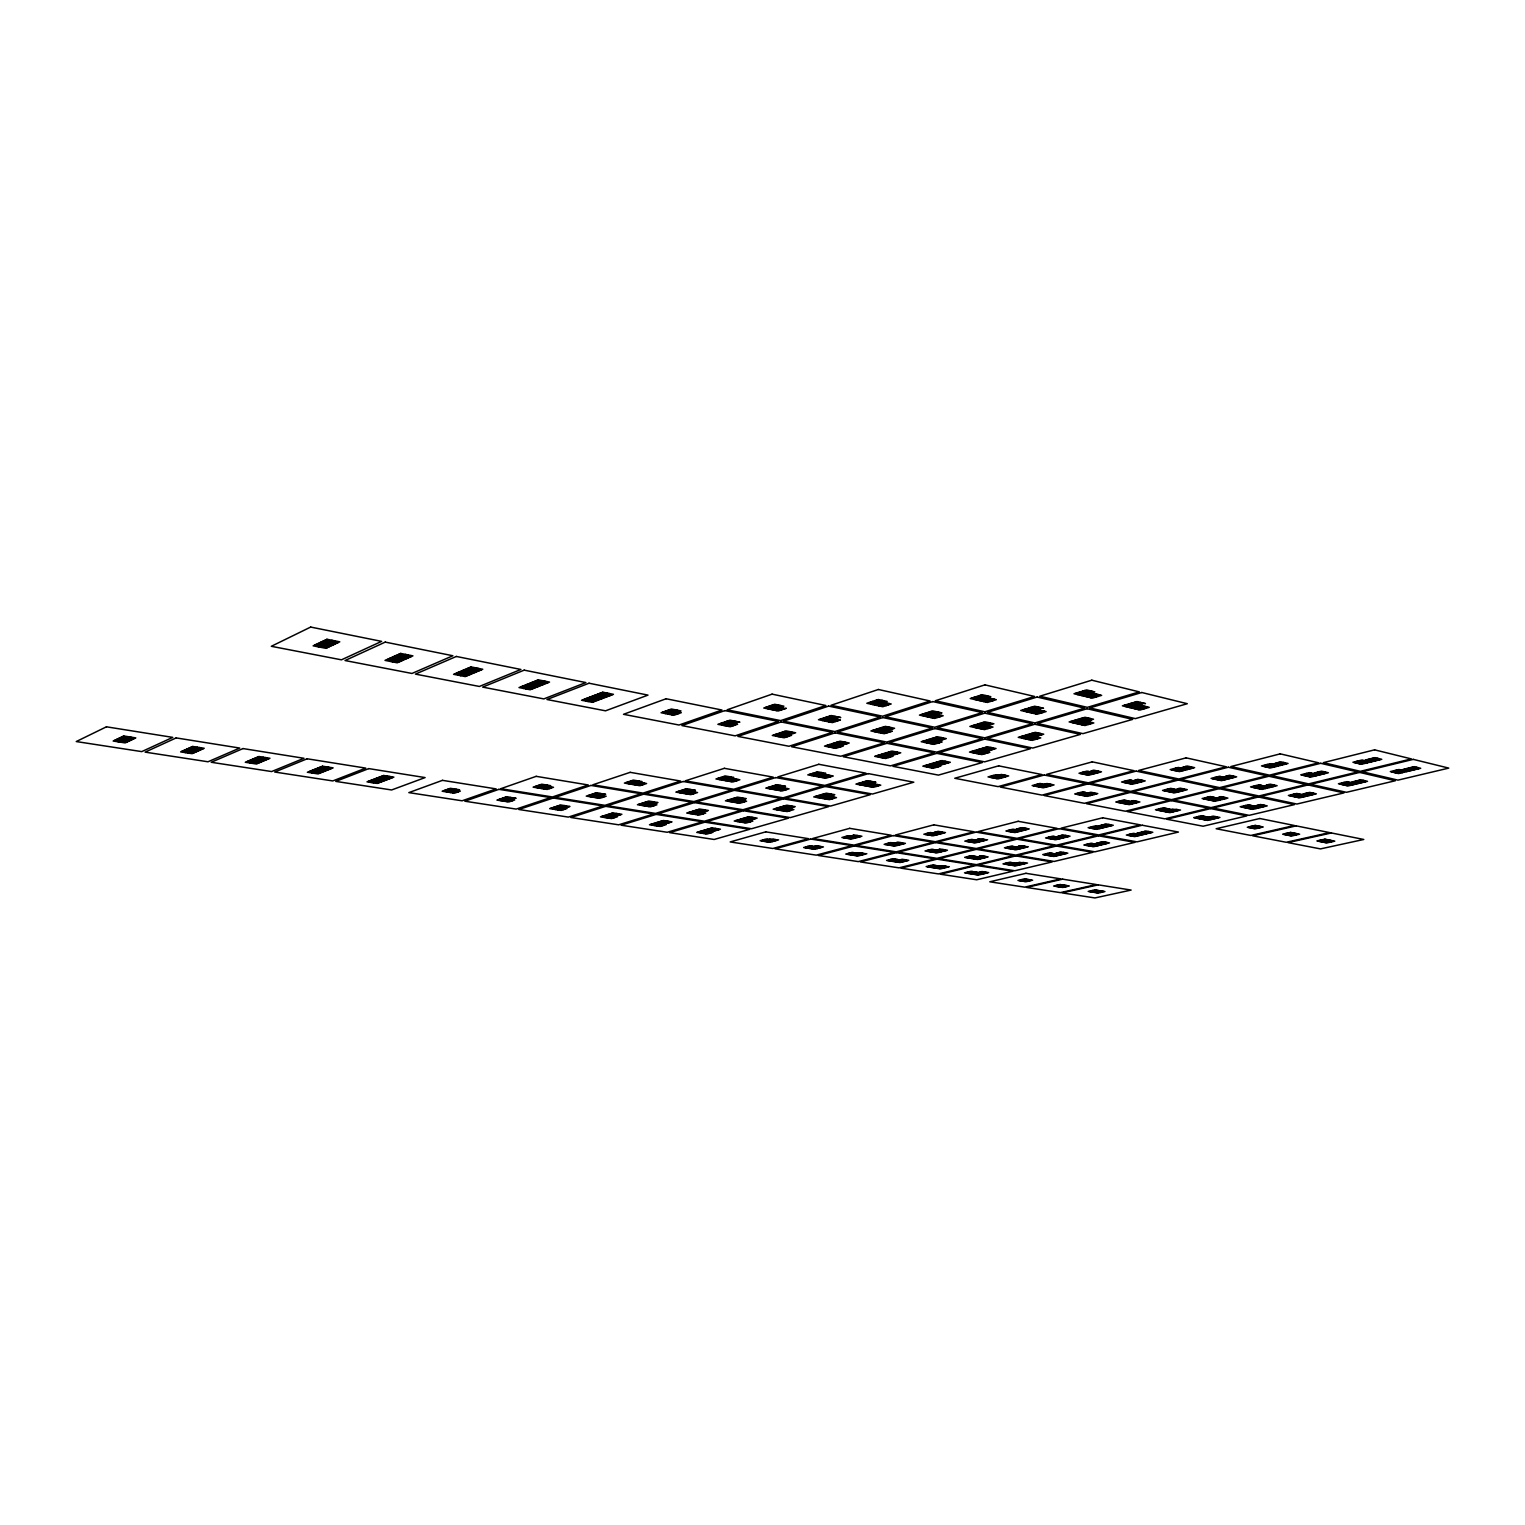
<?xml version="1.0" encoding="UTF-8"?>
<svg xmlns="http://www.w3.org/2000/svg" width="1525" height="1525" viewBox="0 0 1525 1525"><rect width="100%" height="100%" fill="white"/><g stroke="black" fill="none" stroke-linecap="round" stroke-linejoin="round"><path stroke-width="1.5" d="M118.035 741.798L128.653 736.766M318.344 646.848L332.145 640.309M120.303 742.141L130.94 737.109M320.765 647.324L334.585 640.786M185.268 752.607L197.373 747.212M389.981 661.373L405.631 654.416M187.442 752.95L199.565 747.555M392.287 661.831L407.957 654.873M249.757 762.977L263.368 757.239M458.301 675.232L475.8 667.874M251.854 763.301L265.464 757.582M460.512 675.67L478.03 668.312M311.672 772.927L326.808 766.884M523.533 688.461L542.9 680.76M313.673 773.232L328.828 767.208M525.648 688.881L545.016 681.179M371.147 782.478L387.827 776.168M585.886 701.119L607.103 693.074M373.072 782.783L389.752 776.473M587.907 701.5L609.123 693.475M446.31 791.894L454.507 788.959M665.396 713.586L675.747 709.887M448.369 792.218L456.356 789.264M667.55 714.005L677.672 710.269M450.428 792.543L456.223 790.465M669.685 714.424L677.005 711.813M457.138 790.617L459.54 789.759L450.352 788.311L442.174 791.246L454.545 793.172L460.34 791.113L453.954 790.122M677.958 712.003L680.989 710.917L671.438 709.03L661.087 712.747L673.974 715.263L681.294 712.671L668.122 710.212M452.487 792.848L458.282 790.789M671.82 714.844L679.159 712.251M537.162 787.834L545.778 784.879M767.933 708.877L778.837 705.141M500.924 800.72L510.532 797.442M721.992 725.137L734.097 721.001M539.164 788.158L547.589 785.165M769.992 709.297L780.686 705.522M502.907 801.025L512.305 797.708M724.07 725.538L735.946 721.382M541.165 788.482L547.265 786.385M772.069 709.716L779.79 707.104M504.889 801.33L510.742 799.348M548.142 786.538L550.678 785.68L541.756 784.212L533.14 787.167L547.151 789.435L553.518 787.281L545.054 786.042M726.11 725.957L733.487 723.441M780.686 707.276L783.888 706.189L774.681 704.283L763.777 708.019L778.265 710.993L786.29 708.267L776.206 710.574M511.618 799.481L514.058 798.642M543.167 788.806L549.267 786.728M734.383 723.613L737.452 722.583M774.128 710.154L781.848 707.524M506.872 801.654L512.743 799.653M728.168 726.358L735.546 723.841M545.168 789.13L551.516 786.957M628.3 783.755L637.355 780.781M870.832 704.15L882.289 700.375M590.137 796.736L600.24 793.438M822.471 720.543L835.166 716.388M553.499 809.222L564.555 805.6M630.244 784.079L639.108 781.067M776.263 736.213L790.103 731.676M872.815 704.569L884.081 700.776M594.636 796.126L601.956 793.724M827.713 719.781L836.958 716.75M592.062 797.06L594.826 796.145M824.453 720.963L827.923 719.819M555.424 809.527L566.271 805.867M632.189 784.403L638.594 782.306M778.246 736.613L791.875 732.038M874.816 705.007L882.918 702.358M639.452 782.458L642.101 781.582L633.466 780.114L624.411 783.087L639.928 785.699L646.6 783.526L630.568 781.067M883.795 702.548L887.169 701.443L878.286 699.517L866.829 703.273L882.765 706.723L891.191 703.978L887.226 703.101L878.8 705.865M593.988 797.365L600.145 795.364M826.436 721.363L834.175 718.828M557.33 809.813L563.24 807.888M601.002 795.497L603.557 794.658M634.114 784.727L640.538 782.63M780.209 736.994L787.624 734.573M835.052 719.018L838.254 717.97M876.799 705.427L884.919 702.796M564.098 808.021L566.538 807.221M788.482 734.745L791.57 733.735M595.913 797.689L602.07 795.669M828.418 721.783L836.158 719.247M559.237 810.118L565.165 808.193M636.058 785.051L642.73 782.878M782.192 737.376L789.588 734.974M597.838 797.994L604.262 795.897M830.401 722.183L840.428 719.952L832.364 722.583L818.487 719.724L831.182 715.549L840.733 717.532L829.428 716.121M637.984 785.375L644.675 783.202M880.783 706.285L889.208 703.54M719.724 779.656L729.217 776.663M974.094 699.403L986.122 695.61M679.635 792.752L690.215 789.416M923.273 715.949L936.598 711.737M641.148 805.333L652.738 801.692M721.611 779.98L730.913 776.949M874.74 731.752L889.247 727.177M976 699.842L987.838 695.991M604.186 817.419L616.672 813.492M681.503 793.076L691.892 789.702M828.323 746.85L843.916 741.951M925.179 716.35L938.313 712.118M645.609 804.723L654.397 801.959M879.925 730.99L890.962 727.52M643.016 805.638L645.799 804.762M723.479 780.323L730.208 778.207M876.646 732.133L880.135 731.028M977.925 700.261L986.427 697.592M606.035 817.705L618.33 813.74M683.372 793.381L689.834 791.361M731.028 778.341L733.811 777.464L725.442 775.977L715.949 778.989L732.858 781.963L739.854 779.771L734.23 778.779L727.234 780.972M830.229 747.212L845.613 742.275M927.105 716.769L935.225 714.215M987.266 697.783L990.793 696.677L982.272 694.714L970.243 698.526L987.457 702.434L996.321 699.67L990.602 698.355L981.757 701.138M690.653 791.494L693.322 790.655M936.064 714.405L939.419 713.338M644.865 805.924L651.061 803.98M725.366 780.647L732.076 778.532M878.553 732.534L886.311 730.094M979.832 700.699L988.333 698.031M607.865 817.991L613.832 816.123M651.88 804.113L654.454 803.313M685.24 793.705L691.702 791.685M832.116 747.593L839.551 745.267M887.15 730.265L890.371 729.255M929.011 717.169L937.132 714.634M614.651 816.237L617.129 815.475M646.714 806.229L652.929 804.285M840.389 745.42L843.478 744.448M880.44 732.915L888.217 730.475M609.714 818.277L615.681 816.409M687.108 794.01L693.818 791.913M834.022 747.955L841.457 745.63M930.917 717.589L939.362 714.939L943.174 715.759L934.711 718.408L919.442 715.111L932.766 710.898L941.954 712.918L930.917 711.489M648.582 806.534L655.026 804.514M729.122 781.296L736.118 779.103M882.346 733.296L892.335 731.161L884.233 733.697L870.908 730.952L885.415 726.377L894.584 728.283L891.058 729.388L881.888 727.482M983.663 701.576L992.508 698.793M688.976 794.334L695.686 792.218M932.804 718.008L941.268 715.358M730.99 781.639L737.986 779.447M985.569 701.996L994.414 699.232M811.433 775.539L821.384 772.527M1077.717 694.637L1090.318 690.806M769.401 788.749L780.476 785.394M1024.438 711.317L1038.392 707.085M729.064 801.426L741.169 797.747M813.263 775.882L823.004 772.832M973.541 727.253L988.734 722.64M1079.567 695.076L1091.957 691.206M690.31 813.607L703.368 809.642M771.212 789.073L782.096 785.68M924.874 742.484L941.192 737.528M1026.268 711.737L1040.031 707.467M653.043 825.311L666.997 821.098M730.856 801.731L742.789 798.033M815.074 776.225L822.108 774.09M878.324 757.048L895.632 751.806M975.371 727.654L990.373 723.002M1081.397 695.514L1090.299 692.827M704.988 809.908L692.102 813.892M930.021 741.76L942.831 737.871M773.022 789.397L779.771 787.338M822.909 774.243L825.826 773.347L817.724 771.841L807.793 774.872L825.94 778.207L833.279 776.015L826.035 774.662L818.715 776.892M926.704 742.847L930.212 741.798M1028.117 712.156L1036.6 709.582M1091.099 693.017L1094.798 691.892L1086.62 689.929L1074.019 693.761L1092.377 698.145L1101.641 695.362L1094.34 693.589L1085.076 696.391M654.835 825.597L668.579 821.346M732.667 802.036L739.148 800.072M780.571 787.491L783.373 786.633M816.904 776.549L823.919 774.414M880.135 757.41L897.272 752.13M977.201 728.035L985.341 725.576M1037.419 709.754L1040.946 708.687M1083.246 695.953L1092.129 693.265M693.894 814.178L700.127 812.31M739.949 800.206L742.637 799.405M774.833 789.702L781.582 787.663M928.534 743.228L936.331 740.883M986.141 725.748L989.515 724.737M1029.947 712.575L1038.449 710.002M700.909 812.425L703.502 811.643M937.132 741.036L940.353 740.063M656.608 825.864L662.613 824.053M734.459 802.341L740.959 800.377M881.965 757.772L889.418 755.523M979.031 728.435L987.171 725.976M663.394 824.167L665.891 823.424M695.686 814.483L701.919 812.596M776.644 790.026L783.678 787.91L789.073 788.863L782.039 790.979L765.779 788.12L776.835 784.746L785.566 786.29L775.31 785.203M890.219 755.676L893.307 754.742M930.364 743.609L938.142 741.264M1031.777 712.976L1040.622 710.307L1046.112 711.565L1037.248 714.215L1020.74 710.478L1034.693 706.228L1043.538 708.267L1032.768 706.818M658.381 826.15L664.385 824.339M736.27 802.646L743.018 800.606M820.526 777.216L827.846 775.005M883.795 758.116L891.248 755.866M980.861 728.836L989.325 726.281L992.985 727.063L984.521 729.617L969.862 726.453L985.055 721.84L993.881 723.765L990.183 724.89L981.357 722.964M1086.906 696.83L1096.17 694.027M697.459 814.769L703.959 812.806M778.455 790.35L785.47 788.215M932.194 743.971L942.107 741.913L934.005 744.353L921.214 741.722L937.513 736.766L946.32 738.596L941.02 740.197L932.213 738.386M1033.607 713.395L1042.452 710.726M738.062 802.951L744.81 800.911M822.337 777.54L829.657 775.348M982.691 729.217L991.155 726.663M1088.736 697.268L1098 694.466M780.247 790.655L787.281 788.539M1035.437 713.814L1044.282 711.146M824.148 777.883L831.468 775.672M1090.547 697.707L1099.811 694.923M859.452 784.746L871.023 781.353M1125.946 706.685L1140.528 702.415M817.228 797.518L829.886 793.82M1072.666 722.736L1088.545 718.103M864.198 784.098L872.605 781.639M1131.512 705.884L1142.111 702.796M776.683 809.794L790.331 805.791M821.842 796.908L831.468 794.087M861.206 785.07L864.389 784.136M1021.75 738.1L1038.792 733.106M1078.08 721.992L1090.127 718.466M1127.699 707.104L1131.702 705.942M737.7 821.594L752.263 817.324M818.982 797.823L822.032 796.927M973.026 752.797L991.136 747.498M1074.439 723.136L1078.251 722.03M700.204 832.936L715.606 828.437M778.417 810.08L791.894 806.058M862.959 785.375L870.012 783.316M926.361 766.865L945.424 761.299M1023.523 738.481L1040.374 733.449M1129.472 707.524L1138.355 704.931M739.434 821.861L753.808 817.591M820.736 798.128L827.503 796.145M870.775 783.469L873.711 782.611M974.78 753.159L992.699 747.822M1076.212 723.536L1084.694 721.058M1139.118 705.103L1142.816 704.035M701.919 833.203L717.131 828.685M780.171 810.366L786.671 808.479M828.266 796.279L831.087 795.459M864.713 785.699L871.766 783.64M928.115 767.208L946.987 761.604M1025.277 738.863L1033.416 736.48M1085.476 721.23L1089.003 720.2M1131.226 707.943L1140.109 705.351M787.434 808.612L790.141 807.812M1034.179 736.651L1037.553 735.66M741.169 822.147L747.441 820.317M822.471 798.433L829.257 796.469M976.553 753.502L984.33 751.234M1077.965 723.937L1086.448 721.458M703.635 833.47L709.678 831.716M748.184 820.45L750.796 819.688M781.906 810.671L788.425 808.765M866.467 786.023L873.806 783.888L880.783 785.165L873.425 787.3L855.944 784.098L867.515 780.705L875.941 782.268L865.914 781.162M929.869 767.552L937.341 765.378M985.112 751.406L988.333 750.452M1027.03 739.225L1035.17 736.861M1132.98 708.363L1142.244 705.675L1149.24 707.352L1139.995 710.04L1122.4 705.827L1136.983 701.557L1145.466 703.597L1134.981 702.148M710.44 831.83L712.938 831.106M742.885 822.433L749.156 820.603M824.224 798.738L831.277 796.679L836.482 797.613L829.428 799.653L813.74 796.908L826.378 793.191L834.785 794.678L831.716 795.573L823.309 794.087M938.104 765.531L941.211 764.616M978.307 753.865L986.084 751.596M1079.719 724.337L1088.564 721.763L1093.825 722.964L1084.98 725.519L1069.139 721.935L1085.018 717.284L1093.501 719.228L1089.632 720.353L1081.149 718.408M705.351 833.737L711.393 831.983M783.64 810.957L790.427 808.974M868.202 786.347L875.541 784.212M931.623 767.895L939.095 765.722M1028.803 739.606L1037.267 737.147L1040.755 737.909L1032.292 740.368L1018.223 737.337L1035.265 732.343L1043.729 734.192L1038.201 735.812L1029.718 733.963M1134.733 708.782L1143.998 706.094M744.619 822.699L751.139 820.812M825.959 799.043L833.012 797.003M980.06 754.227L989.916 752.225L981.814 754.589L969.5 752.073L987.59 746.754L996.054 748.527L988.982 750.586L980.518 748.832M1081.473 724.737L1090.318 722.164M785.356 811.243L792.142 809.279M869.955 786.671L877.294 784.536M1030.557 739.987L1039.021 737.528M1136.487 709.201L1145.732 706.513M827.694 799.348L834.747 797.308M1083.227 725.137L1092.072 722.564M871.69 786.976L879.029 784.86M1138.241 709.621L1147.486 706.933M761.738 840.999L767.837 839.284M989.706 777.254L997.217 775.138M768.752 839.436L778.608 839.875L769.973 842.277L760.079 840.733L766.179 839.036L771.307 839.837M998.151 775.329L1001.277 774.452L1008.673 775.939L998.055 778.894L988.028 776.911L995.539 774.814L1005.28 776.873M763.377 841.247L769.477 839.551M991.383 777.578L998.894 775.482M765.035 841.514L773.842 839.131M993.042 777.902L1003.85 774.967M766.675 841.762L775.31 839.36M994.719 778.227L1005.356 775.272M768.314 842.029L771.059 841.266M996.397 778.551L999.771 777.617M805.219 847.767L811.605 846.051M1033.759 785.89L1041.594 783.774L1039.974 783.45L1032.139 785.585L1043.424 787.796L1054.061 784.937L1046.913 783.526L1037 786.538M843.497 837.759L849.844 836.043M1080.634 773.594L1088.45 771.478M806.82 848.014L812.939 846.356M1035.38 786.214L1042.89 784.174M845.098 838.007L853.371 835.471M1082.254 773.918L1092.605 770.792M808.422 848.262L816.39 845.822L823.443 846.928L814.788 849.253L803.637 847.519L810.004 845.784L816.313 846.89M846.699 838.273L849.558 837.492M1083.856 774.262L1087.382 773.308M810.004 848.51L812.768 847.767M849.73 837.53L857.298 835.49M1038.601 786.843L1041.975 785.928M1087.554 773.347L1096.856 770.83M812.939 847.805L818.849 846.203M848.3 838.521L858.708 835.719M1042.147 785.966L1049.41 784.002M1085.476 774.586L1098.305 771.135M811.605 848.758L820.278 846.432M1040.222 787.167L1050.839 784.288M849.902 838.788L852.761 838.026M1087.077 774.91L1090.604 773.976M813.187 849.006L815.951 848.262M1041.823 787.472L1045.197 786.576M847.328 854.324L853.733 852.647M1076.269 794.239L1084.084 792.18M885.701 844.583L892.316 842.848M1123.105 782.306L1131.226 780.19L1129.663 779.866L1121.542 782.001L1132.408 784.231L1145.218 780.895L1137.783 779.332L1133.323 780.762M848.872 854.572L855.277 852.894M925.408 834.499L931.985 832.764M1077.832 794.544L1085.648 792.485L1082.54 791.875L1074.706 793.934L1087.134 796.374L1097.771 793.61L1090.89 792.238L1087.763 793.057M1171.734 769.934L1179.854 767.799M887.245 844.831L893.612 843.173M932.862 832.917L938.027 831.335L945.462 832.593L933.147 835.795L923.845 834.232L930.441 832.517L939.495 834.156M1124.649 782.63L1132.465 780.59M1180.712 767.99L1187.212 766.027L1194.628 767.647L1179.473 771.593L1170.171 769.591L1178.291 767.456L1187.289 769.553M850.416 854.801L856.573 853.199M894.489 843.306L897.996 842.143L905.412 843.363L894.965 846.089L884.157 844.335L890.772 842.582L896.872 843.687M926.952 834.766L933.548 833.031M1079.376 794.849L1086.906 792.886M1173.278 770.258L1181.398 768.142M857.431 853.333L866.81 853.733L858.118 856.002L845.784 854.076L852.17 852.399L859.814 853.695M888.789 845.079L895.156 843.42M1126.212 782.954L1134.009 780.914M851.96 855.048L858.118 853.428M928.496 835.014L940.982 831.83M1080.939 795.154L1088.45 793.191M1174.841 770.602L1190.167 766.675M890.352 845.327L900.951 842.62M1127.757 783.278L1140.738 779.961M853.504 855.277L862.368 853.028M930.059 835.281L942.374 832.059M1082.483 795.459L1093.292 792.714M1176.385 770.926L1191.54 766.961M891.877 845.574L902.323 842.848M1129.301 783.583L1142.13 780.247M855.048 855.525L863.741 853.257M931.603 835.548L934.558 834.766M1084.046 795.764L1094.664 792.981M1177.929 771.269L1181.57 770.316M893.421 845.822L896.3 845.079M1130.864 783.907L1134.371 782.992M856.573 855.754L859.337 855.048M1085.59 796.069L1088.964 795.192M888.103 860.672L894.508 859.033M1117.291 802.283L1125.107 800.301M926.533 851.198L933.186 849.501M1164.052 790.732L1172.172 788.654M889.59 860.901L896.014 859.261M966.297 841.381L973.16 839.646M1118.797 802.588L1126.613 800.606M1212.585 778.722L1221.01 776.587L1219.504 776.263L1211.079 778.398L1221.525 780.647L1236.661 776.835L1229.512 775.272L1225.833 776.206L1232.982 777.75M928.039 851.427L934.673 849.749M1007.434 831.239L1014.258 829.505M1165.558 791.037L1173.678 788.978L1170.666 788.349L1162.546 790.427L1174.517 792.886L1187.308 789.645L1180.14 788.158L1178.367 788.597L1185.554 790.083M1262.967 766.255L1271.393 764.12M891.096 861.129L897.52 859.509M967.803 841.647L974.399 839.97M1015.097 829.657L1017.938 828.933M1120.303 802.874L1128.119 800.892L1123.601 799.996L1115.785 801.998L1129.282 804.647L1139.899 801.959L1133.266 800.644L1123.296 803.465M1214.072 779.046L1222.173 776.988M1272.231 764.311L1275.72 763.415M929.545 851.674L935.912 850.054M975.238 840.103L977.982 839.417M1008.94 831.506L1015.764 829.772M1167.044 791.342L1174.841 789.359M1223.012 777.178L1226.367 776.32M1264.473 766.598L1272.879 764.463M892.582 861.377L898.759 859.795M931.032 851.922L939.4 849.52M969.29 841.895L975.905 840.218M1010.427 831.773L1013.496 830.992M1121.79 803.179L1129.301 801.273M1168.55 791.647L1178.92 788.711M1215.577 779.37L1223.679 777.312M1265.96 766.942L1283.764 762.5M894.088 861.606L902.152 859.28L908.767 860.329L900.036 862.521L886.597 860.443L893.021 858.804L901.904 860.291M970.796 842.143L983.282 839.055M1013.668 831.03L1024.914 828.17M1217.064 779.694L1232.352 775.882M932.538 852.151L943.155 849.539M1011.933 832.04L1026.249 828.399M1170.037 791.952L1183 788.749M1267.447 767.266L1285.098 762.805M895.575 861.835L904.458 859.642M972.283 842.391L984.616 839.284M1124.802 803.77L1135.572 801.102M1218.551 780.018L1233.687 776.187M934.024 852.399L944.49 849.749M1013.42 832.307L1016.508 831.525M1171.543 792.257L1184.334 789.035M1268.933 767.609L1272.708 766.656M897.062 862.063L905.793 859.852M973.789 842.658L976.762 841.895M1126.289 804.056L1136.907 801.368M1220.038 780.342L1223.679 779.408M935.511 852.647L938.39 851.922M1173.03 792.581L1176.538 791.685M898.549 862.292L901.332 861.587M1127.776 804.342L1131.15 803.503M927.6 866.81L934.043 865.228M1156.903 810.061L1164.719 808.136M929.068 867.039L935.492 865.457M966.087 857.584L972.74 855.944M1005.871 848.053L1012.752 846.356M1158.371 810.347L1166.168 808.422M1203.568 798.852L1211.67 796.851M1251.968 787.205L1260.393 785.127M967.555 857.832L974.189 856.192M1047.008 838.197L1054.137 836.424M1205.017 799.138L1213.138 797.137M1302.217 775.138L1310.947 772.965L1309.518 772.641L1300.768 774.814L1310.814 777.083L1328.389 772.756L1321.527 771.173L1315.808 772.584L1322.671 774.166M930.517 867.267L936.941 865.685M1007.32 848.3L1014.201 846.604M1089.574 827.98L1096.666 826.245M1159.82 810.633L1167.616 808.707M1253.417 787.529L1261.842 785.451L1258.945 784.822L1250.538 786.9L1262.052 789.378L1277.13 785.68L1270.249 784.174L1266.57 785.07L1273.47 786.576M1354.372 762.595L1363.102 760.422M969.004 858.06L975.638 856.421M1048.457 838.445L1055.3 836.767M1097.466 826.378L1100.421 825.654M1206.466 799.443L1214.567 797.442L1210.221 796.546L1202.119 798.547L1215.12 801.216L1227.892 798.09L1220.972 796.641L1219.218 797.079L1226.119 798.528M1303.646 775.462L1312.034 773.385M1363.903 760.632L1367.525 759.736M931.966 867.496L938.39 865.914M1008.788 848.548L1015.383 846.909M1056.12 836.901L1058.96 836.196M1091.023 828.247L1098.114 826.512M1161.268 810.919L1169.065 808.993L1163.27 807.85L1155.454 809.775L1169.923 812.615L1180.541 810.023L1171.028 809.527M1254.865 787.834L1262.948 785.832M1312.853 773.575L1316.323 772.717M1355.801 762.919L1364.532 760.765M933.395 867.725L939.572 866.2M970.453 858.289L976.839 856.726M1010.236 848.796L1018.929 846.375M1049.924 838.693L1056.749 837.015M1092.491 828.513L1095.674 827.732M1162.717 811.205L1170.209 809.356M1207.914 799.748L1215.692 797.823M1256.314 788.139L1267.103 785.184M1305.076 775.787L1313.482 773.709M1357.231 763.262L1361.158 762.29M940.391 866.333L949.351 866.696L940.62 868.85L926.152 866.6L932.576 864.999L942.622 866.677M971.902 858.537L980.289 856.211M1051.373 838.96L1065.842 835.452M1095.827 827.751L1109.075 824.491M1209.363 800.034L1219.733 797.194M1306.525 776.111L1324.253 771.803M1361.31 762.328L1377.666 758.306M934.844 867.954L941.02 866.429M1011.685 849.025L1024.171 846.013M1093.94 828.78L1110.372 824.739M1164.166 811.491L1171.658 809.642M1257.744 788.444L1272.994 784.765M1358.661 763.606L1378.924 758.611M973.35 858.766L983.968 856.211M1052.822 839.207L1067.138 835.681M1210.812 800.339L1223.736 797.213M1307.954 776.435L1325.53 772.108M936.293 868.163L945.176 866.048M1013.134 849.272L1025.467 846.242M1095.369 829.047L1098.572 828.266M1165.596 811.777L1176.366 809.203M1259.173 788.768L1274.271 785.051M1360.09 763.949L1363.998 762.977M937.742 868.392L946.472 866.257M974.78 858.994L985.264 856.421M1014.563 849.52L1017.537 848.796M1054.271 839.455L1057.34 838.712M1167.044 812.062L1177.662 809.451M1212.242 800.625L1225.013 797.499M1260.622 789.073L1264.244 788.177M1309.384 776.759L1313.158 775.825M976.229 859.223L979.107 858.518M1213.69 800.93L1217.179 800.072M939.171 868.621L941.954 867.935M1168.493 812.348L1171.867 811.51M965.916 873.062L972.359 871.518M1195.047 817.934L1202.844 816.047M1004.403 864.084L1011.056 862.483M1241.579 807.049L1249.661 805.105M967.327 873.272L973.751 871.728M1044.168 854.801L1051.03 853.161M1196.458 818.201L1204.254 816.332M1289.788 795.764L1298.175 793.743M968.737 873.501L975.161 871.957M1005.814 864.313L1012.467 862.712M1045.578 855.048L1052.441 853.39M1085.266 845.212L1092.377 843.516M1127.757 835.3L1134.829 833.603M1197.868 818.467L1205.646 816.599M1242.97 807.335L1251.053 805.391M1291.179 796.069L1299.567 794.048M1339.808 784.06L1348.5 781.982L1347.109 781.658L1338.416 783.755L1348.1 785.947L1367.506 781.315L1360.872 779.79L1350.33 782.554M1391.696 771.936L1400.388 769.839M1007.224 864.542L1013.858 862.94M1086.658 845.46L1093.501 843.821M1135.61 833.756L1146.076 831.03L1152.805 832.288L1134.772 836.596L1126.346 835.052L1133.418 833.355L1141.577 834.957M1244.381 807.621L1252.444 805.677M1341.18 784.384L1349.549 782.382M1401.151 770.03L1414.133 766.675L1420.709 768.276L1398.577 773.556L1390.323 771.593L1399.016 769.515L1406.927 771.574M970.129 873.711L976.572 872.167M1046.97 855.277L1053.584 853.695M1094.283 843.973L1102.804 841.705L1109.533 842.906L1093.673 846.699L1083.856 844.983L1090.966 843.268L1100.249 845.136M1129.167 835.567L1136.239 833.87M1199.26 818.753L1207.057 816.885M1292.59 796.374L1300.634 794.43M1393.087 772.26L1401.761 770.182M1008.616 864.77L1015.002 863.226M1054.366 853.828L1057.111 853.18M1088.068 845.708L1094.893 844.068M1245.773 807.907L1253.531 806.039M1301.416 794.601L1304.752 793.801M1342.572 784.689L1350.921 782.687M971.539 873.939L977.716 872.452M978.497 872.567L981.947 871.538L988.658 872.605L978.516 875.026L964.505 872.834L970.948 871.29L980.67 872.91M1010.027 864.999L1018.452 862.731M1048.38 855.525L1054.976 853.943M1089.479 845.956L1105.492 842.181M1130.559 835.814L1148.744 831.525M1200.671 819.02L1208.143 817.228M1208.925 817.381L1213.214 816.142L1219.905 817.457L1207.628 820.393L1193.656 817.648L1201.433 815.78L1211.079 817.819M1247.164 808.193L1257.534 805.429M1293.962 796.66L1302.026 794.735M1343.963 785.013L1363.522 780.4M1394.46 772.584L1416.744 767.304M972.931 874.149L979.107 872.662M1049.791 855.754L1063.764 852.475M1131.969 836.081L1150.003 831.754M1202.062 819.306L1209.535 817.514M1295.354 796.965L1312.377 792.962M1395.832 772.908L1417.983 767.609M1011.418 865.209L1023.504 862.387M1090.871 846.203L1106.75 842.41M1248.556 808.479L1263.196 805.048M1345.336 785.318L1364.742 780.667M974.342 874.359L984.635 871.957M1012.829 865.438L1024.762 862.597M1051.183 855.983L1065.022 852.685M1092.281 846.451L1095.35 845.708M1133.361 836.329L1136.544 835.567M1203.454 819.573L1215.883 816.657M1249.947 808.765L1264.435 805.295M1296.746 797.27L1313.616 793.229M1346.708 785.623L1350.464 784.727M1397.205 773.232L1401.113 772.298M975.733 874.587L985.874 872.167M1052.593 856.23L1055.548 855.506M1204.845 819.84L1217.122 816.904M1298.137 797.556L1301.74 796.698M1014.22 865.666L1017.099 864.98M1251.339 809.051L1254.827 808.212M977.125 874.797L979.908 874.13M1206.237 820.126L1209.611 819.306M1019.329 880.668L1025.906 879.143M1248.632 827.503L1256.562 825.673M1020.663 880.878L1027.24 879.372M1249.966 827.77L1257.896 825.94M1022.017 881.088L1028.593 879.582M1251.301 828.037L1259.231 826.207M1023.37 881.298L1029.947 879.792M1252.635 828.304L1260.565 826.474M1024.705 881.507L1031.281 880.001M1253.969 828.571L1261.899 826.741M1054.919 886.216L1061.495 884.729M1283.955 834.461L1291.866 832.669M1056.234 886.425L1062.811 884.938M1285.251 834.709L1293.162 832.917M1057.53 886.635L1064.126 885.148M1286.547 834.957L1294.458 833.184M1058.846 886.845L1065.422 885.358M1287.824 835.223L1295.735 833.432M1060.142 887.035L1066.737 885.548M1289.121 835.471L1297.032 833.698M1061.457 887.245L1068.034 885.758M1290.417 835.719L1298.328 833.946M1089.479 891.61L1096.056 890.162M1318.153 841.171L1326.045 839.436M1090.756 891.801L1097.333 890.352M1319.411 841.419L1327.284 839.684M1092.033 892.011L1098.61 890.562M1320.65 841.667L1328.542 839.932M1093.292 892.201L1099.868 890.752M1321.908 841.914L1329.8 840.18M1094.569 892.411L1101.145 890.962M1323.166 842.162L1331.039 840.428M1095.827 892.602L1102.403 891.153M1324.405 842.41L1332.297 840.675M1097.085 892.792L1103.662 891.363M1325.663 842.658L1333.536 840.923M368.287 781.353L378.467 782.935M189.062 748.108L200.557 749.9M317.429 768.238L328.028 769.896M449.055 788.787L458.224 790.217M558.017 805.886L567.243 807.316L569.931 806.458L560.704 804.99L549.667 808.631L561.162 810.404L567.071 808.479L561.124 807.545M659.315 821.765L667.893 823.119M769.896 839.112L777.216 840.256M814.998 846.184L822.07 847.29M858.594 853.028L865.418 854.095M900.76 859.642L907.356 860.672M941.554 866.048L947.959 867.039M120.227 737.681L132.218 739.568M253.912 758.63L264.95 760.365M377.228 777.96L387.426 779.561M503.879 797.728L512.724 799.1M608.913 814.178L617.797 815.57L621.857 814.293L612.955 812.901L600.469 816.847L611.563 818.563L617.53 816.695L606.207 815.036M706.647 829.505L714.939 830.801M979.66 872.3L985.874 873.272M187.842 748.642L199.337 750.452M316.152 768.733L326.769 770.392M447.74 789.264L453.726 790.198M508.549 799.005L514.707 799.958L508.854 801.959L496.94 800.11L506.529 796.812L516.098 798.318L505.213 797.27M556.682 806.325L565.203 807.659M657.961 822.185L666.539 823.519L671.991 821.88L663.413 820.526L649.478 824.758L660.173 826.417L666.177 824.606L655.235 823.004M771.078 839.894L775.844 840.637M816.085 846.947L820.679 847.671M859.585 853.771L864.027 854.457M901.656 860.348L905.964 861.034M942.393 866.734L946.567 867.382M119.045 738.252L131.036 740.121M252.673 759.164L263.711 760.88M375.951 778.455L386.149 780.038M502.564 798.166L508.34 799.081M607.56 814.598L615.776 815.894M705.274 829.905L713.567 831.201L720.429 829.2L712.137 827.884L696.753 832.402L707.066 834.003L713.109 832.25L702.548 830.706M980.423 872.967L984.464 873.596M1021.883 879.563L1029.966 880.821M1057.511 885.129L1066.661 886.559M1092.11 890.543L1102.27 892.144M186.641 749.194L198.136 750.986M314.893 769.248L325.511 770.907M446.082 789.855L458.32 791.837M555.348 806.763L560.914 807.621M656.608 822.585L664.538 823.843M703.921 830.305L711.565 831.506M764.044 839.627L774.09 841.133M807.621 846.432L818.925 848.148M849.787 853.028L862.273 854.915M890.619 859.414L904.192 861.473M930.174 865.59L944.795 867.82M117.863 738.805L129.854 740.673M251.434 759.679L262.472 761.394M374.654 778.932L384.853 780.533M500.886 798.757L512.667 800.663M968.527 871.862L982.691 874.016M1020.625 879.849L1028.708 881.107M1056.272 885.415L1065.422 886.845M1090.871 890.829L1101.012 892.411M185.421 749.728L196.916 751.52M313.635 769.744L324.234 771.402M444.785 790.312L457.157 792.257M553.651 807.316L565.012 809.165M762.824 839.97L772.717 841.514M806.382 846.775L817.533 848.51M848.548 853.352L860.882 855.277M889.38 859.738L902.8 861.835M928.935 865.914L943.384 868.163M116.701 739.358L128.672 741.226M250.214 760.193L261.232 761.928M373.377 779.428L383.576 781.01M499.571 799.195L511.485 801.063M604.491 815.57L615.433 817.343M967.288 872.167L981.299 874.359M115.519 739.93L127.49 741.798M184.22 750.262L195.696 752.054M248.975 760.727L259.993 762.443M312.377 770.258L322.976 771.898M372.1 779.904L382.298 781.486M443.47 790.789L447.607 791.437M552.317 807.754L563.812 809.546M653.52 823.538L664.08 825.235M183.019 750.815L194.495 752.587M311.119 770.754L321.718 772.393M498.256 799.653L502.24 800.263M603.157 815.989L614.232 817.724M700.814 831.201L711.012 832.86M114.356 740.483L126.308 742.351M247.736 761.242L258.773 762.957M370.823 780.4L381.021 781.982M551.002 808.193L554.833 808.784M652.166 823.938L662.86 825.597M181.818 751.348L193.294 753.121M309.88 771.25L320.46 772.908M601.822 816.409L605.52 817M650.813 824.358L654.397 824.911M699.46 831.602L709.792 833.222M246.516 761.757L257.534 763.472M369.546 780.876L379.744 782.458M698.107 832.002L701.557 832.536M308.622 771.745L319.202 773.404M382.375 775.996L392.592 777.617M321.222 766.713L331.84 768.39M257.63 757.067L268.705 758.802M381.078 776.492L391.296 778.093M710.764 828.304L719.057 829.6M191.483 747.021L202.997 748.832M319.945 767.228L330.582 768.886M662.041 820.946L670.619 822.299M122.591 736.556L134.6 738.443M256.391 757.582L267.447 759.317M379.801 776.988L390 778.589M611.601 813.321L620.503 814.731M709.392 828.704L717.684 830M190.263 747.555L201.777 749.366M318.687 767.723L329.305 769.401M559.37 805.448L568.577 806.897M660.687 821.346L669.265 822.699M121.409 737.128L133.399 738.996M255.152 758.116L266.208 759.85M378.505 777.464L388.722 779.065M610.248 813.759L619.15 815.151M708.019 829.104L716.312 830.401M980.556 871.881L987.266 872.929M638.822 804.285L642.54 804.895M737.052 820.202L749.156 822.166M688.118 812.596L691.702 813.187M735.641 820.622L739.11 821.174M698.355 809.489L706.99 810.9M647.591 801.521L656.532 802.989M745.935 817.591L754.265 818.963M1019.386 862.292L1026.096 863.398M594.96 793.267L605.654 794.315L596.351 792.809L586.267 796.126L599.763 798.299L606.168 796.222L598.01 795.002M696.944 809.908L705.579 811.319M860.462 836.634L852.799 835.376L854.229 834.995L861.911 836.234L851.484 839.036L841.895 837.492L848.243 835.776L853.218 836.577M896.548 842.524L903.963 843.725M946.034 850.607L938.847 849.425L940.296 849.063L947.463 850.245L936.998 852.875L925.046 850.95L931.68 849.253L939.076 850.569M986.713 857.241L979.774 856.116L981.204 855.754L988.162 856.897L977.678 859.471L964.639 857.355L971.292 855.716L979.889 857.222M540.384 784.689L549.305 786.137M646.181 801.959L655.14 803.427L657.942 802.531L649.002 801.082L637.431 804.723L650.432 806.839L656.894 804.819L649.002 803.656M744.524 818.01L752.835 819.363M1024.648 863.741L1017.938 862.635L1027.545 863.055L1015.612 865.895L1002.992 863.855L1009.645 862.254L1017.957 863.703M593.568 793.724L602.165 795.116M695.533 810.347L704.15 811.757L708.401 810.461L699.765 809.051L686.707 813.035L699.251 815.055L705.751 813.092L698.145 811.986M851.941 835.853L859.033 837.015M895.671 843.001L902.533 844.107M937.951 849.882L944.585 850.969M978.84 856.554L985.264 857.603M539.011 785.165L544.825 786.118M644.789 802.398L653.043 803.751M743.094 818.429L751.425 819.783L757.124 818.124L748.794 816.752L734.23 821.022L746.335 822.985L752.873 821.079L745.515 820.012M1017.003 863.074L1023.218 864.084M592.177 794.182L597.781 795.078M694.123 810.766L702.091 812.082M852.99 836.653L857.603 837.397M896.624 843.763L901.084 844.488M938.828 850.626L943.136 851.331M979.641 857.279L983.816 857.965M537.257 785.756L551.135 788.101M643.378 802.855L648.773 803.732M741.684 818.849L749.366 820.088M1017.728 863.779L1021.769 864.427M590.423 794.754L603.767 797.003M692.712 811.205L697.916 812.043M846.032 836.367L855.773 837.892M888.293 843.249L899.273 844.964M929.183 849.882L941.306 851.789M968.794 856.326L981.986 858.403M535.885 786.233L549.896 788.52M641.606 803.408L654.473 805.562M740.254 819.268L745.287 820.069M1007.148 862.845L1019.939 864.866M589.031 795.211L602.527 797.403M690.92 811.738L703.311 813.835M844.755 836.71L854.343 838.273M887.016 843.573L897.825 845.327M927.905 850.226L939.877 852.151M967.517 856.65L980.537 858.766M534.512 786.709L538.535 787.358M640.214 803.847L653.215 805.962M738.462 819.783L750.414 821.803M1005.871 863.169L1018.49 865.209M587.659 795.669L591.528 796.298M689.51 812.177L702.053 814.217M747.364 817.171L755.695 818.544M677.329 791.666L681.084 792.295M776.13 808.345L790.026 810.69M1045.731 853.848L1056.958 855.754M726.91 800.377L730.513 800.987M774.662 808.765L778.15 809.356M785.356 805.638L793.724 807.068M1059.589 852.361L1066.318 853.523M736.079 797.594L744.753 799.062M936.522 831.716L943.956 832.993M978.917 838.941L986.103 840.161M1019.901 845.918L1026.859 847.099M684.992 789.245L695.457 790.312L686.46 788.787L675.88 792.123L690.825 794.639L697.554 792.543L682.075 790.16M783.888 806.077L792.257 807.488M1058.083 852.723L1064.812 853.867M632.017 780.59L640.652 782.058M734.612 798.033L743.285 799.5L746.24 798.623L737.547 797.137L725.442 800.816L739.854 803.256L746.602 801.216L731.676 798.928M935.035 832.116L942.469 833.374M984.616 840.542L977.43 839.322L987.609 839.779L975.276 842.906L964.791 841.133L971.654 839.379L981.623 841.304M1025.353 847.462L1018.414 846.28L1028.346 846.737L1016.012 849.768L1004.422 847.805L1011.304 846.108L1022.379 848.205M683.543 789.702L691.854 791.113M782.401 806.496L790.77 807.926L795.211 806.63L786.843 805.2L773.194 809.203L787.091 811.548L793.877 809.565L779.466 807.373M1063.325 854.229L1056.596 853.085L1061.095 852.017L1067.824 853.161L1053.985 856.459L1042.757 854.572L1049.638 852.913L1060.332 854.934M733.144 798.471L741.169 799.843M934.101 832.593L940.982 833.756M976.477 839.798L983.129 840.923M1017.442 846.737L1023.866 847.843M780.933 806.935L788.673 808.25M1055.605 853.523L1061.819 854.591M628.719 781.658L644.103 784.346M680.226 790.751L695.038 793.324M627.29 782.134L642.807 784.765M729.827 799.481L744.086 801.978M928.134 833.108L937.589 834.652M969.08 840.046L979.736 841.781M1008.711 846.737L1020.473 848.663M678.777 791.208L693.723 793.743M777.598 807.907L791.342 810.309M1047.065 853.543L1058.445 855.392M625.841 782.611L629.73 783.278M728.359 799.939L742.77 802.36M926.819 833.47L936.102 835.033M967.765 840.37L978.249 842.143M1007.396 847.08L1018.986 849.025M723.937 776.473L732.305 777.96M1098.153 842.829L1104.882 844.011M773.785 785.68L781.848 787.11M1024.59 830.115L1017.385 828.837L1022.055 827.656L1029.242 828.933L1014.926 832.555L1005.928 830.973L1012.752 829.238L1021.502 830.896M1065.384 837.339L1058.426 836.1L1063.077 834.957L1070.035 836.196L1055.7 839.722L1045.559 837.93L1052.669 836.177L1062.277 838.102M722.412 776.949L733.963 778.875M821.784 794.544L829.543 795.917M1096.608 843.192L1103.337 844.392M772.26 786.137L783.392 787.987M1016.393 829.333L1023.046 830.515M1057.397 836.577L1063.84 837.721M820.259 794.983L830.992 796.774M1095.579 843.668L1101.793 844.755M720.486 777.559L737.223 780.59M770.316 786.728L786.442 789.645M718.961 778.036L735.87 781.01M818.315 795.554L833.832 798.376M768.81 787.186L785.089 790.064M1010.37 829.848L1019.539 831.392M1050.001 836.844L1060.313 838.578M717.455 778.512L721.23 779.18M816.771 796.012L832.478 798.776M1098.286 845.593L1088.297 843.897M767.285 787.663L770.926 788.292M1008.997 830.191L1017.995 831.773M1048.628 837.168L1058.788 838.96M815.265 796.45L818.753 797.079M1086.925 844.24L1096.742 845.956M1101.26 842.086L1107.989 843.287M1020.492 828.056L1027.697 829.333M1061.533 835.338L1068.472 836.577M824.853 793.648L833.26 795.135M1099.697 842.448L1106.426 843.649M1018.948 828.437L1026.134 829.714M1059.97 835.719L1066.928 836.958M878.019 785.966L860.691 782.706M1103.643 827.637L1095.198 825.959L1088.126 827.713L1096.818 829.314L1113.269 825.273L1106.311 823.977L1099.887 825.559L1106.845 826.855M810.938 773.918L829.104 777.254M859.109 783.164L876.608 786.385M809.356 774.395L813.016 775.062M1097.409 827.37L1101.603 828.132M1092.739 826.588L1097.257 827.408M857.527 783.621L861.034 784.269M1130.959 833.946L1139.537 835.452M1091.309 826.931L1100.002 828.533M1129.529 834.289L1137.936 835.833M1144.455 831.411L1151.184 832.669M1104.71 824.377L1111.668 825.673M1142.854 831.811L1149.583 833.05M1103.09 824.777L1110.048 826.054M1141.253 832.192L1147.963 833.432M816.142 772.336L824.243 773.823M1101.488 825.158L1108.446 826.455M864.313 781.639L872.109 783.087M1139.633 832.574L1146.362 833.813M814.541 772.813L825.749 774.757M868.068 782.973L873.52 783.964M862.712 782.096L867.801 783.049M1138.031 832.955L1144.76 834.194M812.52 773.423L817.819 774.414M1098.801 826.054L1105.244 827.236M817.648 774.452L830.534 776.835M1136.945 833.432L1143.159 834.575M388.132 659.029L400.351 661.412M523.818 685.659L534.97 687.851M773.957 734.897L777.922 735.679M878 755.313L888.961 757.467M314.665 645.113L327.456 647.629M456.718 672.983L468.385 675.27M586.401 698.412L597.076 700.509M826.188 745.572L830 746.316M926.19 765.188L936.731 767.266M386.568 659.715L398.787 662.117M522.217 686.307L533.369 688.48M876.322 755.828L879.982 756.553M455.155 673.65L466.803 675.937M584.799 699.041L595.455 701.119M924.512 765.683L928.039 766.37M520.616 686.936L531.767 689.128M583.179 699.651L593.835 701.729M395.928 655.521L408.166 657.942M531.863 682.438L543.033 684.649M669.78 709.621L679.33 711.508M782.763 732L792.276 733.887L795.65 732.782L786.137 730.894L772.298 735.45L784.155 737.776L791.57 735.355L785.432 734.135M886.883 752.626L895.671 754.36M999.561 774.929L1006.977 776.397M1045.216 783.983L1052.364 785.394M1089.193 792.676L1096.056 794.048M1131.569 801.082L1138.203 802.398M1172.439 809.165L1178.844 810.442M322.309 641.472L335.138 644.007M464.648 669.627L476.334 671.934M594.54 695.324L605.234 697.44M726.624 721.325L735.774 723.136M835.033 742.789L844.164 744.6L849.234 742.999L840.103 741.188L824.51 746.106L835.91 748.337L843.344 746.011L837.454 744.848M935.092 762.576L943.537 764.254M1210.335 817.057L1216.512 818.277M781.105 732.553L789.893 734.288M885.205 753.14L893.974 754.875L900.76 752.816L891.973 751.082L874.664 756.343L885.606 758.478L893.059 756.228L887.397 755.123M1041.289 783.869L1050.649 785.852M1085.342 792.581L1094.359 794.487M1127.814 800.968L1136.506 802.817M1168.76 809.07L1177.148 810.862M394.365 656.227L406.603 658.647M530.243 683.086L541.413 685.297M731.199 722.983L737.604 724.242L730.227 726.758L717.875 724.337L729.96 720.181L739.873 722.164L728.283 720.753M320.765 642.197L333.594 644.732M463.066 670.295L474.752 672.601M592.92 695.953L603.595 698.05M724.947 721.897L730.933 723.079M833.355 743.323L841.8 744.982M933.395 763.072L941.84 764.749L950.342 762.271L941.897 760.594L922.835 766.179L933.376 768.238L940.83 766.065L935.397 764.997M1210.793 817.877L1214.834 818.677M1251.987 826.15L1260.012 827.732M1287.348 833.127L1296.403 834.918M1321.584 839.894L1331.592 841.876M392.802 656.932L405.04 659.334M528.641 683.734L539.793 685.945M779.428 733.106L785.165 734.23M883.509 753.655L891.629 755.256M666.025 710.974L678.739 713.567M831.678 743.838L837.168 744.924M931.718 763.567L939.514 765.112M992.908 775.539L1003.126 777.483M1037.038 784.25L1048.495 786.423M1079.605 792.638L1092.205 795.059M1120.665 800.739L1134.333 803.37M1160.334 808.574L1174.993 811.376M319.24 642.921L332.05 645.456M461.465 670.981L473.15 673.268M591.281 696.563L601.975 698.679M722.831 722.621L735.031 725.118M1198.517 816.466L1212.68 819.192M1250.481 826.512L1258.506 828.094M1285.842 833.47L1294.897 835.262M1320.078 840.218L1330.105 842.2M391.239 657.618L403.458 660.039M527.021 684.382L538.192 686.574M881.831 754.151L887.131 755.199M317.715 643.664L330.525 646.181M459.883 671.648L471.568 673.936M589.66 697.192L600.335 699.289M664.366 711.565L677.252 714.1M777.293 733.811L788.978 736.194M930.021 764.063L935.111 765.073M991.403 775.977L1001.429 777.941M1035.532 784.67L1046.798 786.881M1078.08 793.038L1090.508 795.497M1119.159 801.14L1132.656 803.789M1158.828 808.955L1173.297 811.796M721.173 723.193L733.544 725.633M829.543 744.524L840.752 746.812M1197.011 816.847L1211.003 819.592M389.676 658.323L401.895 660.725M525.42 685.03L536.571 687.222M662.727 712.156L667.035 712.995M775.634 734.345L787.491 736.689M879.677 754.818L884.977 755.847M316.171 644.389L329 646.905M458.301 672.315L469.967 674.603M588.04 697.802L598.715 699.899M884.805 755.904L890.467 757.01M719.514 723.765L723.651 724.585M827.865 745.058L839.246 747.288M927.867 764.692L938.237 766.827M601.117 692.827L611.811 694.962M536.724 680.493L547.913 682.723M469.452 667.607L481.157 669.933M599.458 693.456L610.152 695.591M940.182 761.089L948.626 762.767M399.073 654.13L411.331 656.551M535.103 681.141L546.274 683.372M890.276 751.596L899.064 753.331M838.407 741.722L847.538 743.533M938.485 761.585L946.93 763.262M325.378 640.004L338.226 642.559M467.851 668.274L479.536 670.6M597.819 694.085L608.513 696.201M397.491 654.816L409.748 657.256M533.483 681.789L544.654 684.02M784.46 731.447L793.953 733.334M888.579 752.111L897.367 753.846M836.71 742.256L845.86 744.067M936.788 762.081L945.233 763.758M1211.517 816.542L1218.208 817.877M323.834 640.729L336.682 643.283M466.25 668.96L477.935 671.267M596.18 694.695L606.874 696.83M878.381 728.607L883.909 729.751M978.745 749.347L986.58 750.967M1256.162 806.725L1260.184 807.545M768.962 706.228L783.278 709.297M928.687 739.453L934.005 740.54M934.291 740.464L939.972 741.627M823.71 718.008L837.416 720.944M982.386 750.834L987.838 751.958M1084.103 771.879L1093.959 773.823M1126.632 780.667L1137.669 782.859M1167.616 789.13L1179.778 791.551M1207.19 797.289L1220.381 799.939M976.991 749.862L982.1 750.929M767.228 706.837L781.734 709.811M876.151 729.293L889.304 732.114M1245.22 805.543L1257.953 808.078M821.956 718.58L835.853 721.458M926.457 740.14L939.076 742.827M1082.54 772.298L1092.205 774.3M1125.05 781.067L1135.915 783.316M1166.053 789.531L1178.024 791.99M1205.627 797.689L1218.628 800.358M765.493 707.428L769.668 708.286M874.397 729.846L887.741 732.61M974.761 750.529L979.851 751.577M1243.657 805.924L1256.219 808.498M979.679 751.634L986.885 753.121M820.221 719.152L824.205 719.972M924.703 740.654L937.513 743.304M872.662 730.399L876.475 731.199M973.007 751.043L985.303 753.579M922.949 741.188L926.628 741.951M971.253 751.558L974.78 752.283M985.817 747.288L994.281 749.042M935.74 737.299L944.547 739.129M883.661 726.929L892.83 728.836M984.044 747.803L992.508 749.557M1258.773 804.914L1265.445 806.287M933.986 737.852L942.793 739.682M1099.735 772.279L1092.014 770.659L1093.787 770.182L1101.508 771.803L1088.678 775.253L1079.014 773.251L1086.829 771.135L1096.208 773.213M1136.011 779.809L1143.445 781.353M772.927 704.874L782.134 706.78M982.291 748.317L990.754 750.071M1263.691 806.706L1257.019 805.333L1260.546 804.495L1267.218 805.867L1252.73 809.337L1240.168 806.763L1248.251 804.819L1256.467 806.649M827.675 716.712L836.501 718.542M1090.832 771.269L1097.962 772.756M1134.81 780.381L1141.672 781.81M1177.148 789.168L1183.781 790.541M1217.979 797.632L1224.365 798.947M777.483 706.628L783.907 707.943M771.192 705.465L777.197 706.723M880.135 728.035L888.618 729.808M1255.78 805.848L1261.938 807.125M825.921 717.284L831.697 718.485M831.983 718.37L838.14 719.647M930.46 738.92L938.599 740.597M1130.902 780.266L1139.918 782.268M1173.354 789.054L1182.028 790.979M1214.262 797.518L1222.612 799.386M884.195 729.655L890.104 730.875M933.109 713.757L939.038 715.034M927.238 712.652L932.804 713.853M1027.888 734.497L1035.723 736.213M1302.922 794.239L1309.079 795.573M977.678 724.07L982.996 725.233M983.301 725.137L989.001 726.377M1220.686 776.663L1229.322 778.684M1261.499 785.527L1269.81 787.472M872.3 701.481L878.076 702.739M1031.453 736.06L1036.924 737.242M1303.551 795.059L1296.784 793.457L1288.396 795.459L1299.51 797.861L1316.361 793.839L1309.727 792.371L1304.237 793.686L1310.89 795.135M877.885 702.796L888.046 705.007M1026.039 735.05L1031.148 736.156M1303.246 795.135L1307.249 796.012M924.913 713.376L940.01 716.75M870.47 702.091L886.406 705.541M975.333 724.794L980.67 725.938M1180.483 769.191L1184.944 770.163M1222.688 778.341L1226.996 779.275M1263.348 787.148L1267.504 788.044M980.461 725.995L989.801 728.016M1175.47 768.2L1180.274 769.248M1216.359 777.064L1222.497 778.379M1255.799 785.604L1263.158 787.186M923.082 713.967L938.371 717.265M1023.713 735.717L1037.591 738.824M1293.638 794.201L1304.942 796.565M868.64 702.682L872.643 703.54M973.503 725.347L988.162 728.512M1173.831 768.638L1183.114 770.64M1214.72 777.483L1225.166 779.733M1254.16 786.004L1265.674 788.482M921.252 714.539L925.103 715.358M1021.864 736.27L1035.952 739.301M1292.018 794.601L1303.132 796.984M971.673 725.9L975.352 726.701M1020.034 736.804L1023.58 737.566M1033.416 732.877L1041.88 734.726M1307.897 792.809L1314.55 794.277M983.206 722.392L992.032 724.318M1185.363 766.503L1192.798 768.123M1227.663 775.729L1234.831 777.293M1268.4 784.613L1275.3 786.118M1031.567 733.43L1040.031 735.26M1306.067 793.248L1312.72 794.697M876.456 700.108L885.32 702.053M1183.514 766.98L1190.949 768.6M929.087 712.061L937.589 713.91M874.626 700.718L880.402 701.977M880.707 701.881L886.902 703.216M979.508 723.517L987.666 725.29M1182.256 767.59L1189.119 769.077M1224.537 776.778L1231.152 778.227M1265.273 785.642L1271.64 787.014M1031.605 710.021L1042.795 712.556M1348.157 782.058L1356.125 784.022M974.056 697.325L991.288 701.233M1074.877 720.257L1090.508 723.918M1024.571 709.316L1041.079 713.071M1266.97 764.521L1276.101 766.503M1306.239 773.461L1316.475 775.691M972.149 697.916L976 698.793M1072.952 720.829L1088.793 724.413M1343.849 782.439L1353.723 784.593M1022.646 709.907L1026.344 710.745M1265.273 764.959L1274.195 766.98M1304.542 773.88L1314.588 776.149M1071.046 721.382L1074.591 722.183M1342.172 782.859L1351.855 785.051M1083.074 717.856L1091.557 719.8M1357.078 780.705L1363.693 782.211M1277.092 762.805L1284.222 764.444M1317.714 772.127L1324.577 773.69M980.346 695.324L988.867 697.287M1355.172 781.143L1361.806 782.668M1030.843 707.409L1039.021 709.277M1282.315 764.94L1275.186 763.301L1280.924 761.833L1288.053 763.472L1270.42 767.952L1261.48 765.931L1269.906 763.777L1274.538 764.826M978.421 695.934L983.987 697.211M984.311 697.116L990.259 698.469M1079.223 718.98L1087.077 720.772M1353.285 781.601L1359.9 783.126M1028.918 708L1034.255 709.22M1034.579 709.106L1040.279 710.421M1273.813 763.911L1280.409 765.417M1314.436 773.175L1320.783 774.624M1082.75 720.62L1088.221 721.859M1077.317 719.533L1082.426 720.715M1351.893 782.173L1358.013 783.564M975.981 696.715L993.004 700.699M1310.604 773.061L1315.065 774.071M1274.214 764.921L1278.503 765.893M1314.741 774.147L1318.877 775.1M1026.477 708.744L1031.815 709.945M1358.985 780.247L1365.599 781.753M1278.998 762.328L1286.147 763.968M1319.621 771.65L1326.483 773.232M1085.152 693.265L1098.172 696.391M1402.79 769.629L1408.89 771.097M1128.405 704.073L1145.771 708.363M1366.114 761.147L1361.673 760.079L1352.942 762.252L1361.501 764.273L1381.764 759.298L1374.94 757.639L1367.01 759.603L1373.853 761.242M1365.79 761.242L1369.908 762.214M1078.023 692.541L1096.38 696.944M1126.403 704.664L1143.979 708.877M1076.021 693.151L1079.719 694.027M1363.274 761.852L1367.391 762.843M1358.622 760.842L1363.064 761.909M1124.402 705.255L1127.928 706.094M1400.465 771.212L1404.43 772.165M1395.985 770.239L1400.255 771.269M1356.869 761.28L1365.428 763.32M1394.231 770.659L1402.466 772.622M1370.975 758.63L1377.799 760.27M1408.204 768.104L1414.781 769.687M1084.599 690.539L1092.777 692.502M1368.992 759.126L1375.817 760.765M1132.961 702.739L1140.795 704.626M1406.222 768.581L1412.817 770.163M1088.259 692.331L1093.978 693.703M1082.597 691.149L1087.935 692.426M1136.411 704.455L1141.863 705.77M1130.959 703.33L1136.068 704.55M1404.258 769.038L1410.854 770.621M1365.542 760.212L1371.871 761.738M1080.043 691.931L1085.381 693.208M1412.15 767.151L1418.727 768.752M1372.957 758.135L1379.782 759.793M1410.168 767.628L1416.763 769.21M106.445 726.815L76.25 741.55L141.749 751.615L172.744 737.376L106.445 726.815M310.681 627.061L271.317 646.295L341.447 659.829L381.612 641.377L310.681 627.061M123.773 735.984L113.174 741.036L125.126 742.904L135.782 737.89L123.773 735.984M326.922 639.261L313.14 645.837L325.931 648.335L339.77 641.815L326.922 639.261M176.157 737.909L145.123 752.13L207.991 761.776L239.711 748.051L176.157 737.909M385.253 642.101L345.05 660.535L411.979 673.459L452.868 655.75L385.253 642.101M192.703 746.468L180.617 751.882L192.093 753.655L204.217 748.279L192.703 746.468M400.656 653.424L385.024 660.401L397.224 662.803L412.913 655.864L400.656 653.424M242.99 748.565L211.232 762.271L271.622 771.555L303.99 758.287L242.99 748.565M456.356 656.455L415.429 674.107L479.384 686.46L520.883 669.456L456.356 656.455M258.888 756.533L245.296 762.271L256.295 763.987L269.944 758.268L258.888 756.533M471.053 666.921L453.573 674.317L465.239 676.585L482.758 669.265L471.053 666.921M307.154 758.783L274.729 772.031L332.774 780.933L365.752 768.123L307.154 758.783M524.2 670.142L482.662 687.108L543.815 698.908L585.867 682.571L524.2 670.142M322.499 766.198L307.364 772.26L317.963 773.899L333.117 767.876L322.499 766.198M538.344 679.845L519.015 687.584L530.166 689.757L549.534 682.075L538.344 679.845M368.764 768.6L335.767 781.391L391.62 789.969L425.094 777.578L368.764 768.6M589.031 683.219L546.96 699.517L605.52 710.822L647.992 695.114L589.031 683.219M383.671 775.501L367.01 781.848L377.19 783.412L393.888 777.121L383.671 775.501M602.756 692.197L581.559 700.261L592.234 702.339L613.45 694.332L602.756 692.197M442.46 780.342L408.833 792.619L462.094 800.797L496.14 788.902L442.46 780.342M666.12 698.755L623.515 714.31L679.025 725.023L721.954 710.021L666.12 698.755M498.904 789.34L464.858 801.216L516.174 809.089L550.601 797.575L498.904 789.34M536.19 776.339L500.734 788.711L552.45 796.965L588.25 784.975L536.19 776.339M724.832 710.612L681.885 725.576L735.126 735.851L778.36 721.401L724.832 710.612M772.088 694.142L727.158 709.792L780.686 720.62L825.864 705.503L772.088 694.142M553.27 797.994L518.824 809.489L568.329 817.095L603.08 805.943L553.27 797.994M590.938 785.432L555.119 797.384L604.948 805.333L641.072 793.743L590.938 785.432M630.168 772.336L592.863 784.784L643.016 793.114L680.608 781.048L630.168 772.336M781.124 721.954L737.871 736.384L788.997 746.259L832.459 732.305L781.124 721.954M828.647 706.094L783.45 721.173L834.804 731.562L880.173 716.998L828.647 706.094M878.362 689.491L831.068 705.274L882.613 716.216L930.059 700.985L878.362 689.491M605.654 806.344L570.884 817.495L618.635 824.815L653.672 814.007L605.654 806.344M643.664 794.163L607.522 805.753L655.559 813.416L691.969 802.188L643.664 794.163M683.2 781.505L645.609 793.553L693.913 801.578L731.752 789.893L683.2 781.505M724.375 768.314L685.221 780.857L733.792 789.264L773.175 777.121L724.375 768.314M835.109 732.839L791.647 746.773L840.771 756.248L884.405 742.789L835.109 732.839M882.842 717.551L837.435 732.095L886.749 742.065L932.271 728.016L882.842 717.551M932.728 701.576L885.282 716.769L934.711 727.253L982.272 712.575L932.728 701.576M984.94 684.858L935.283 700.757L984.826 711.794L1034.541 696.448L984.94 684.858M656.15 814.388L621.094 825.197L667.207 832.269L702.491 821.784L656.15 814.388M694.447 802.608L658.038 813.816L704.397 821.212L741.036 810.328L694.447 802.608M734.268 790.331L696.41 801.998L742.999 809.737L781.048 798.414L734.268 790.331M775.691 777.578L736.308 789.702L783.107 797.823L822.661 786.042L775.691 777.578M818.811 764.292L777.807 776.93L824.796 785.413L865.971 773.175L818.811 764.292M886.94 743.304L843.306 756.743L890.543 765.874L934.291 752.854L886.94 743.304M934.825 728.55L889.285 742.58L936.655 752.149L982.272 738.596L934.825 728.55M984.826 713.147L937.265 727.787L984.731 737.852L1032.349 723.708L984.826 713.147M1037.095 697.039L987.38 712.366L1034.903 722.945L1084.637 708.153L1037.095 697.039M1091.805 680.188L1039.783 696.22L1087.325 707.352L1139.327 691.892L1091.805 680.188M704.893 822.166L669.589 832.631L714.138 839.474L749.633 829.295L704.893 822.166M743.438 810.728L706.78 821.594L751.539 828.742L788.368 818.182L743.438 810.728M783.469 798.833L745.401 810.137L790.35 817.61L828.59 806.63L783.469 798.833M825.101 786.481L785.508 798.223L830.629 806.058L870.356 794.658L825.101 786.481M868.411 773.632L827.217 785.852L872.491 794.029L913.799 782.192L868.411 773.632M936.75 753.35L892.983 766.332L938.428 775.119L982.291 762.538L936.75 753.35M984.731 739.11L939.095 752.645L984.635 761.852L1030.328 748.756L984.731 739.11M1034.808 724.242L987.19 738.386L1032.787 748.051L1080.424 734.383L1034.808 724.242M1087.096 708.725L1037.362 723.479L1082.979 733.639L1132.694 719.381L1087.096 708.725M1141.768 692.502L1089.765 707.924L1135.362 718.618L1187.289 703.711L1141.768 692.502M765.741 831.849L730.189 841.933L772.813 848.491L808.536 838.674L765.741 831.849M998.646 765.836L954.764 778.265L998.055 786.633L1041.975 774.567L998.646 765.836M810.747 839.036L775.005 848.815L816.237 855.144L852.113 845.613L810.747 839.036M849.692 828.342L812.653 838.502L854.019 845.117L891.172 835.223L849.692 828.342M1044.225 775.024L1000.305 787.072L1042.033 795.116L1085.952 783.45L1044.225 775.024M1092.281 761.852L1046.569 774.376L1088.316 782.821L1133.99 770.678L1092.281 761.852M854.248 845.956L818.372 855.487L858.289 861.606L894.26 852.342L854.248 845.956M893.326 835.586L856.173 845.441L896.185 851.846L933.433 842.238L893.326 835.586M933.834 824.834L895.308 835.052L935.416 841.724L974.017 831.773L933.834 824.834M1088.107 783.888L1044.187 795.535L1084.428 803.313L1128.347 791.99L1088.107 783.888M1136.144 771.135L1090.47 783.259L1130.692 791.38L1176.328 779.618L1136.144 771.135M1186.145 757.849L1138.603 770.468L1178.787 778.989L1226.233 766.77L1186.145 757.849M896.338 852.666L860.348 861.93L899.007 867.858L935.054 858.842L896.338 852.666M935.511 842.582L898.263 852.17L936.979 858.346L974.303 849.025L935.511 842.582M976.095 832.135L937.494 842.067L976.286 848.51L1014.926 838.845L976.095 832.135M1018.166 821.308L978.154 831.602L1017.003 838.331L1057.016 828.323L1018.166 821.308M1130.425 792.409L1086.524 803.713L1125.355 811.224L1169.217 800.244L1130.425 792.409M1178.406 780.057L1132.77 791.799L1171.581 799.653L1217.141 788.253L1178.406 780.057M1228.311 767.228L1180.846 779.428L1219.581 787.643L1266.913 775.806L1228.311 767.228M1280.237 753.846L1230.847 766.56L1269.467 775.158L1318.706 762.843L1280.237 753.846M937.055 859.147L901.008 868.163L938.447 873.92L974.57 865.132L937.055 859.147M976.305 849.349L939 858.67L976.496 864.656L1013.839 855.582L976.305 849.349M1016.946 839.188L978.307 848.853L1015.841 855.087L1054.499 845.689L1016.946 839.188M1059.036 828.685L1019.005 838.674L1056.577 845.193L1096.608 835.452L1059.036 828.685M1102.67 817.781L1061.171 828.151L1098.743 834.938L1140.223 824.853L1102.67 817.781M1171.238 800.644L1127.375 811.605L1164.89 818.849L1208.677 808.193L1171.238 800.644M1219.142 788.673L1173.583 800.053L1211.041 807.621L1256.486 796.584L1219.142 788.673M1268.914 776.244L1221.582 788.063L1258.926 795.993L1306.124 784.498L1268.914 776.244M1320.688 763.301L1271.45 775.596L1308.66 783.888L1357.727 771.955L1320.688 763.301M1374.578 749.842L1323.338 762.652L1360.357 771.326L1411.388 758.916L1374.578 749.842M976.496 865.438L940.391 874.206L976.686 879.772L1012.829 871.233L976.496 865.438M1015.783 855.906L978.44 864.961L1014.773 870.775L1052.155 861.93L1015.783 855.906M1056.444 846.032L1017.785 855.411L1054.156 861.453L1092.796 852.303L1056.444 846.032M1098.553 835.814L1058.522 845.517L1094.874 851.827L1134.886 842.353L1098.553 835.814M1142.168 825.216L1100.688 835.281L1137.021 841.857L1178.444 832.059L1142.168 825.216M1210.621 808.593L1166.835 819.23L1203.072 826.226L1246.783 815.894L1210.621 808.593M1258.411 796.984L1212.966 808.021L1249.128 815.341L1294.458 804.609L1258.411 796.984M1308.05 784.937L1260.851 796.393L1296.898 804.037L1343.944 792.905L1308.05 784.937M1359.633 772.413L1310.585 784.327L1346.461 792.314L1395.337 780.743L1359.633 772.413M1413.294 759.374L1362.263 771.764L1397.948 780.133L1448.75 768.104L1413.294 759.374M1025.963 873.31L989.782 881.793L1024.667 887.15L1060.847 878.877L1025.963 873.31M1259.822 818.506L1216.149 828.742L1250.843 835.452L1294.42 825.502L1259.822 818.506M1024.552 878.934L1017.976 880.459L1026.058 881.717L1032.635 880.211L1024.552 878.934M1255.208 825.406L1247.278 827.255L1255.304 828.818L1263.234 826.988L1255.208 825.406M1062.658 879.163L1026.477 887.417L1060.332 892.621L1096.513 884.557L1062.658 879.163M1296.212 825.864L1252.654 835.795L1286.223 842.277L1329.667 832.612L1296.212 825.864M1060.18 884.538L1053.603 886.025L1062.753 887.455L1069.33 885.968L1060.18 884.538M1290.569 832.402L1282.639 834.194L1291.713 835.986L1299.624 834.194L1290.569 832.402M1098.267 884.843L1062.086 892.887L1094.95 897.939L1131.112 890.066L1098.267 884.843M1331.401 832.955L1287.958 842.62L1320.478 848.891L1363.769 839.474L1331.401 832.955M1094.798 889.952L1088.202 891.42L1098.362 893.002L1104.939 891.553L1094.798 889.952M1324.787 839.188L1316.895 840.923L1326.903 842.906L1334.794 841.171L1324.787 839.188"/></g></svg>
